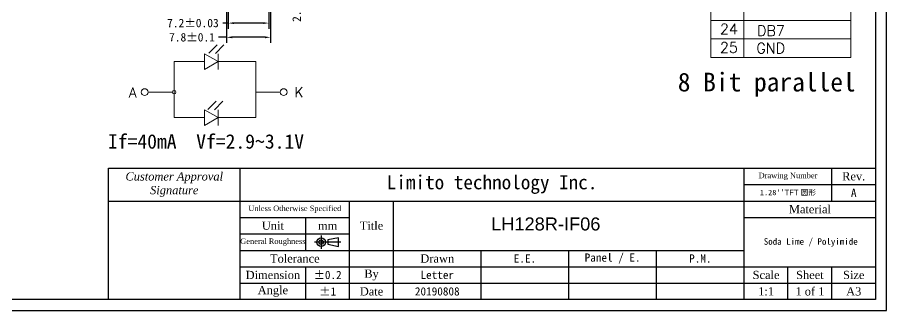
# Model space of a CAD drawing. Header units: millimetres. Extents: x 1040 to 3675, y 249 to 975.
# Drawn here: x 3312.7 to 3467.2, y 581.7 to 633.8 of the extents above; entities that cross this region are included whole.
import ezdxf

# ---------------------------------------------------------------- set-up
doc = ezdxf.new("R2010")
doc.units = ezdxf.units.MM
doc.linetypes.add('CENTER', pattern=[50.8, 31.75, -6.35, 6.35, -6.35])
for name, color, linetype in [('dimension', 3, 'Continuous'), ('FRAME', 154, 'Continuous'), ('边框', 7, 'Continuous')]:
    doc.layers.add(name, color=color, linetype=linetype)
doc.layers.add('DIM（标注）', color=3, linetype='Continuous', lineweight=15)
doc.styles.add('RD', font='ROMAND.shx', dxfattribs={"width": 0.8})
doc.styles.get("Standard").update_dxf_attribs({"font": 'txt', "bigfont": 'gbcbig.shx'})
doc.styles.add('style2', font='romans.shx', dxfattribs={"bigfont": 'bigfont.shx'})
doc.styles.add('宋体', font='')
doc.styles.get('宋体').set_extended_font_data('SimSun')
doc.dimstyles.new('ISO-25$0', dxfattribs={"dimtxt": 1.5, "dimasz": 1, "dimexe": 1, "dimexo": 0.3, "dimgap": 0.6, "dimtad": 0, "dimdsep": 46, "dimtxsty": 'Standard', "dimcen": 0, "dimadec": 0, "dimazin": 0, "dimtfac": 1, "dimtmove": 0, "dimatfit": 3, "dimfxl": 1, "dimarcsym": 0})
doc.dimstyles.new('SH', dxfattribs={"dimscale": 1.4, "dimtxt": 1, "dimasz": 0.5, "dimexe": 0.8, "dimexo": 0.625, "dimtad": 0, "dimzin": 0, "dimdsep": 46, "dimtxsty": 'RD', "dimcen": 2.5, "dimadec": 0, "dimazin": 0, "dimtfac": 0.6, "dimtmove": 0, "dimatfit": 3, "dimfxl": 1, "dimtolj": 1, "dimarcsym": 0})

# ---------------------------------------------------------------- blocks, each defined once
blk = doc.blocks.new('*D400')
at = {"color": 0, "lineweight": -2, "transparency": 16777216}
for p, q in [((3349.91, 645.76), (3349.91, 629.24)), ((3357.71, 645.76), (3357.71, 629.24)), ((3349.91, 630.24), (3348.48, 630.24)), ((3356.71, 630.24), (3350.91, 630.24))]:
    blk.add_line(p, q, dxfattribs=at)
at = {"color": 0, "transparency": 16777216}
for points in [[(3350.91, 630.41), (3350.91, 630.07), (3349.91, 630.24)], [(3356.71, 630.41), (3356.71, 630.07), (3357.71, 630.24)]]:
    blk.add_solid(points, dxfattribs=at)
at = {"layer": 'Defpoints', "color": 0, "transparency": 16777216}
for p in [(3349.91, 646.06), (3357.71, 646.06), (3349.91, 630.24)]:
    blk.add_point(p, dxfattribs=at)
at = {"color": 0, "transparency": 16777216, "insert": (3343.76, 630.24), "char_height": 1.5, "attachment_point": 5, "style": '宋体'}
blk.add_mtext('7.8±0.1', dxfattribs=at)
blk = doc.blocks.new('*D403')
at = {"color": 0, "lineweight": -2, "transparency": 16777216}
for p, q in [((3350.21, 645.56), (3350.21, 631.77)), ((3357.41, 645.56), (3357.41, 631.77)), ((3350.21, 632.77), (3349.21, 632.77)), ((3356.41, 632.77), (3351.21, 632.77))]:
    blk.add_line(p, q, dxfattribs=at)
at = {"color": 0, "transparency": 16777216}
for points in [[(3351.21, 632.93), (3351.21, 632.6), (3350.21, 632.77)], [(3356.41, 632.93), (3356.41, 632.6), (3357.41, 632.77)]]:
    blk.add_solid(points, dxfattribs=at)
at = {"layer": 'Defpoints', "color": 0, "transparency": 16777216}
for p in [(3350.21, 645.86), (3357.41, 645.86), (3350.21, 632.77)]:
    blk.add_point(p, dxfattribs=at)
at = {"color": 0, "transparency": 16777216, "insert": (3343.92, 632.77), "char_height": 1.5, "attachment_point": 5, "style": '宋体'}
blk.add_mtext('7.2±0.03', dxfattribs=at)
blk = doc.blocks.new('*D407')
at = {"color": 0, "lineweight": -2, "transparency": 16777216}
for p, q in [((3362.36, 649.36), (3362.36, 650.36)), ((3358.01, 648.36), (3363.36, 648.36)), ((3362.36, 648.36), (3362.36, 645.86)), ((3357.81, 645.86), (3363.36, 645.86)), ((3362.36, 644.86), (3362.36, 641.79))]:
    blk.add_line(p, q, dxfattribs=at)
at = {"color": 0, "transparency": 16777216}
for points in [[(3362.19, 649.36), (3362.52, 649.36), (3362.36, 648.36)], [(3362.19, 644.86), (3362.52, 644.86), (3362.36, 645.86)]]:
    blk.add_solid(points, dxfattribs=at)
at = {"layer": 'Defpoints', "color": 0, "transparency": 16777216}
for p in [(3357.71, 648.36), (3362.36, 648.36), (3357.51, 645.86)]:
    blk.add_point(p, dxfattribs=at)
at = {"color": 0, "transparency": 16777216, "insert": (3362.36, 637.06), "char_height": 1.5, "attachment_point": 5, "rotation": 90, "style": '宋体'}
blk.add_mtext('2.5±0.1', dxfattribs=at)

msp = doc.modelspace()

# ---------------------------------------------------------------- linework, layer by layer
at = {"color": 0, "lineweight": 0}
for p, q in [((3435.963, 711.854), (3435.963, 626.661)), ((3441.8128, 711.854), (3441.8128, 626.661)), ((3460.7887, 626.661), (3460.7887, 711.854))]:
    msp.add_line(p, q, dxfattribs=at)
at = {"color": 0, "linetype": 'Continuous', "lineweight": 0}
for points in [[(3435.963, 633.2424), (3460.7887, 633.2424)], [(3435.963, 629.9517), (3460.7887, 629.9517)], [(3435.963, 629.9517), (3460.7887, 629.9517)], [(3435.963, 626.661), (3460.7887, 626.661)]]:
    msp.add_lwpolyline(points, dxfattribs=at)
at = {"layer": 'DIM（标注）', "color": 7}
for p, q in [((3345.962, 627.3178), (3345.962, 624.5185)), ((3348.3863, 625.9181), (3345.962, 627.3178)), ((3348.3863, 627.3178), (3348.3863, 624.5185)), ((3340.5956, 625.9448), (3340.5956, 615.9784)), ((3345.962, 625.9448), (3340.5956, 625.9448)), ((3348.3863, 625.9181), (3345.962, 624.5185)), ((3348.3863, 625.9448), (3355.096, 625.9448)), ((3355.1007, 625.9448), (3355.1007, 615.9784)), ((3340.2958, 620.5081), (3335.9507, 620.5081)), ((3359.4457, 620.5076), (3355.1007, 620.5076)), ((3345.962, 617.378), (3345.962, 614.5787)), ((3348.3863, 615.9784), (3345.962, 617.378)), ((3348.3863, 617.378), (3348.3863, 614.5787)), ((3345.962, 615.9784), (3340.5956, 615.9784)), ((3348.3863, 615.9784), (3345.962, 614.5787)), ((3348.3863, 615.9784), (3355.1007, 615.9784))]:
    msp.add_line(p, q, dxfattribs=at)
for points in [[(3335.9507, 620.5081, -1), (3334.7507, 620.5081, -1)], [(3360.6457, 620.5076, -1), (3359.4457, 620.5076, -1)], [(3340.2956, 620.499, 1), (3340.8956, 620.499, 1)]]:
    msp.add_lwpolyline(points, format="xyb", close=True, dxfattribs=at)
at = {"layer": 'FRAME', "color": 7}
for p, q in [((3328.9222, 583.6272), (3328.9222, 606.994)), ((3328.9222, 606.994), (3465.2283, 606.994)), ((3352.2889, 583.6272), (3352.2889, 606.994)), ((3441.8615, 583.6272), (3441.8615, 606.994)), ((3457.4394, 601.1523), (3457.4394, 606.994)), ((3441.8615, 604.0731), (3465.2283, 604.0731)), ((3328.9222, 601.1523), (3465.2283, 601.1523)), ((3371.7612, 583.6272), (3371.7612, 601.1523)), ((3379.5502, 583.6272), (3379.5502, 601.1523)), ((3352.2889, 598.2315), (3371.7612, 598.2315)), ((3363.9723, 592.3898), (3363.9723, 598.2315)), ((3441.8615, 598.2315), (3465.2283, 598.2315)), ((3352.2889, 595.3106), (3371.7612, 595.3106)), ((3352.2889, 592.3898), (3441.8615, 592.3898)), ((3395.128, 583.6272), (3395.128, 592.3898)), ((3410.7059, 583.6272), (3410.7059, 592.3898)), ((3426.2837, 583.6272), (3426.2837, 592.3898)), ((3352.2889, 589.4689), (3465.2283, 589.4689)), ((3363.9723, 583.6272), (3363.9723, 589.4689)), ((3449.6505, 583.6272), (3449.6505, 589.4689)), ((3457.4394, 583.6272), (3457.4394, 589.4689)), ((3352.2889, 586.5481), (3465.2283, 586.5481))]:
    msp.add_line(p, q, dxfattribs=at)
at = {"layer": 'FRAME', "color": 7, "linetype": 'CENTER'}
for p, q in [((3366.6984, 595.0185), (3366.6984, 592.6819)), ((3370.2035, 593.8502), (3365.5301, 593.8502))]:
    msp.add_line(p, q, dxfattribs=at)
at = {"layer": 'FRAME', "color": 7}
for points in [[(3467.1755, 737.4584), (3233.5079, 737.4584), (3233.5079, 581.68), (3467.1755, 581.68)], [(3465.2283, 583.6272), (3235.4551, 583.6272), (3235.4551, 735.5112), (3465.2283, 735.5112)], [(3369.814, 593.0713), (3369.814, 594.6291), (3367.8668, 594.2396), (3367.8668, 593.4607)]]:
    msp.add_lwpolyline(points, close=True, dxfattribs=at)
for radius in [0.7789, 0.3894]:
    msp.add_circle((3366.6984, 593.8502), radius, dxfattribs=at)

# ---------------------------------------------------------------- texts
at = {"color": 0, "linetype": 'Continuous', "lineweight": 0}
for s, p in [('24', (3437.557, 630.7774)), ('DB7', (3444.1422, 630.4853)), ('25', (3437.557, 627.4867)), ('GND', (3444.03, 627.3889))]:
    msp.add_text(s, height=1.86472, dxfattribs=at).set_placement(p)
at = {"layer": 'dimension', "color": 7, "insert": (3396.9133, 598.2349), "char_height": 2.314434, "width": 256.174869, "attachment_point": 1, "style": '宋体'}
msp.add_mtext('{\\fArial|b0|i0|c0|p32;LH128R-IF06}', dxfattribs=at)
at = {"layer": 'DIM（标注）', "color": 7}
for s, height, style, p in [('A', 1.8, 'style2', (3332.546, 619.5183)), ('K', 1.8, 'style2', (3361.9642, 619.5994)), ('If=40mA  Vf=2.9~3.1V ', 2.560871, '宋体', (3328.8266, 610.4572))]:
    msp.add_text(s, height=height, dxfattribs=dict(at, style=style)).set_placement(p)
at = {"layer": 'FRAME', "color": 7, "attachment_point": 5, "style": '宋体'}
for s, insert, char_height in [('{\\fTimes New Roman|b0|i1|c0|p18;Customer Approval\\PSignature}', (3340.6056, 604.0731), 1.460423), ('{\\fSimSun|b1|i0|c134|p2;Limito technology Inc.}', (3397.0752, 604.0731), 2.5), ('{\\fTimes New Roman|b0|i0|c0|p18;Drawing Number}', (3449.6505, 605.5336), 0.973615), ('{\\fTimes New Roman|b0|i0|c0|p18;Rev.}', (3461.3338, 605.5336), 1.460423), ("1.28''{\\fArial|b0|i0|c0|p32;TFT }圆形", (3449.6505, 602.6127), 0.973615), ('A', (3461.3338, 602.6127), 1.4604), ('{\\fTimes New Roman|b0|i0|c0|p18;Unless Otherwise Specified}', (3362.0251, 599.6919), 0.973615), ('{\\fTimes New Roman|b0|i0|c0|p18;Material}', (3453.5449, 599.6919), 1.460423), ('{\\fTimes New Roman|b0|i0|c0|p18;Unit}', (3358.1306, 596.771), 1.460423), ('{\\fTimes New Roman|b0|i0|c0|p18;mm}', (3367.8668, 596.771), 1.460423), ('{\\fTimes New Roman|b0|i0|c0|p18;Title}', (3375.6557, 596.771), 1.460423), ('Soda Lime / Polyimide', (3453.6937, 593.7886), 1.168338), ('{\\fTimes New Roman|b0|i0|c0|p18;General Roughness}', (3358.1306, 593.8502), 0.973615), ('{\\fTimes New Roman|b0|i0|c0|p18;Tolerance}', (3362.0251, 590.9293), 1.460423), ('{\\fTimes New Roman|b0|i0|c0|p18;Drawn}', (3387.3391, 590.9293), 1.460423), ('E.E.', (3402.9169, 590.9293), 1.46042), ('Panel / E.', (3418.4948, 590.9293), 1.46042), ('P.M.', (3434.0726, 590.9293), 1.46042), ('{\\fTimes New Roman|b0|i0|c0|p18;Dimension}', (3358.1306, 588.0085), 1.460423), ('%%P0.2', (3367.8668, 588.0085), 1.46042), ('{\\fTimes New Roman|b0|i0|c0|p18;By}', (3375.6557, 588.0085), 1.460423), ('Letter', (3387.3391, 588.0085), 1.46042), ('{\\fTimes New Roman|b0|i0|c0|p18;Scale}', (3445.756, 588.0085), 1.460423), ('{\\fTimes New Roman|b0|i0|c0|p18;Sheet}', (3453.5449, 588.0085), 1.460423), ('{\\fTimes New Roman|b0|i0|c0|p18;Size}', (3461.3338, 588.0085), 1.460423), ('{\\fTimes New Roman|b0|i0|c0|p18;Angle}', (3358.1306, 585.0877), 1.460423), ('%%p1', (3367.8668, 585.0877), 1.46042), ('{\\fTimes New Roman|b0|i0|c0|p18;Date}', (3375.6557, 585.0877), 1.460423), ('20190808', (3387.3391, 585.0877), 1.46042), ('{\\fTimes New Roman|b0|i0|c0|p18;1:1}', (3445.756, 585.0877), 1.460423), ('{\\fTimes New Roman|b0|i0|c0|p18;1 of 1}', (3453.5449, 585.0877), 1.460423), ('{\\fTimes New Roman|b0|i0|c0|p18;A3}', (3461.3338, 585.0877), 1.460423)]:
    msp.add_mtext(s, dxfattribs=dict(at, insert=insert, char_height=char_height))
at = {"layer": '边框', "style": '宋体'}
msp.add_text('8 Bit parallel', height=3.319949, dxfattribs=at).set_placement((3430.071, 620.6279))

# ---------------------------------------------------------------- dimensions: what is measured, and where the dimension line sits
dim = msp.add_linear_dim(base=(3362.3556, 648.356), p1=(3357.5091, 645.856), p2=(3357.7091, 648.356), angle=90, dimstyle='ISO-25$0', override={"dimtxt": 1.5, "dimasz": 1, "dimtxsty": '宋体', "dimtol": 1, "dimtp": 0.1, "dimtm": 0.1})
dim.commit()
dim.dimension.update_dxf_attribs({"geometry": '*D407', "text_midpoint": (3362.3556, 637.0647), "dimtype": 160})
for base, p1, p2, override, picture, middle in [((3350.2091, 632.7674), (3357.4094, 645.856), (3350.2091, 645.856), {"dimtxt": 1.5, "dimasz": 1, "dimdec": 1, "dimzin": 0, "dimtxsty": '宋体', "dimtol": 1, "dimtp": 0.03, "dimtm": 0.03}, '*D403', (3343.9163, 632.7674)), ((3349.9091, 630.2393), (3357.7091, 646.056), (3349.9091, 646.056), {"dimtxt": 1.5, "dimasz": 1, "dimtxsty": '宋体', "dimtol": 1, "dimtp": 0.1, "dimtm": 0.1}, '*D400', (3343.7619, 630.2393))]:
    dim = msp.add_linear_dim(base=base, p1=p1, p2=p2, dimstyle='ISO-25$0', override=override)
    dim.commit()
    dim.dimension.update_dxf_attribs({"geometry": picture, "text_midpoint": middle, "dimtype": 160})

# ---------------------------------------------------------------- leaders
at = {"layer": 'DIM（标注）', "color": 7}
for points in [[(3348.2477, 628.913), (3346.7307, 627.3959)], [(3349.4242, 628.8999), (3347.9071, 627.3828)], [(3348.0801, 618.9028), (3346.563, 617.3857)], [(3349.2565, 618.8897), (3347.7395, 617.3726)]]:
    msp.add_leader(points, dimstyle='SH', override={"dimscale": 0.25, "dimasz": 2, "dimtoh": 1}, dxfattribs=at)

doc.saveas('drawing.dxf')
